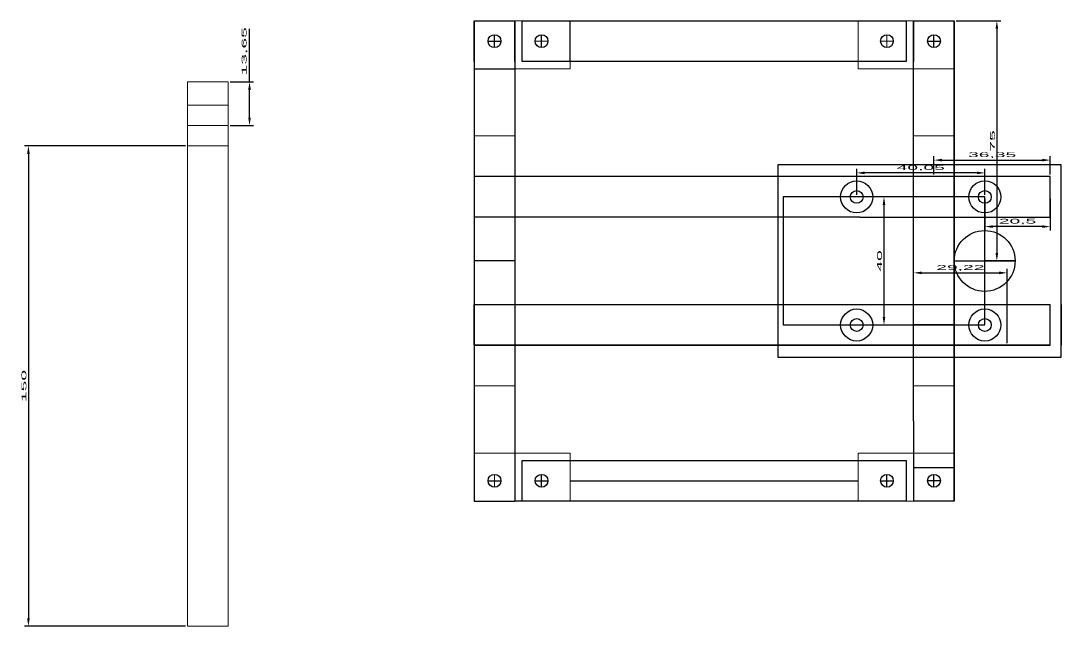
# Model space of a CAD drawing. Header units: millimetres. Extents: x 112843 to 136459, y 32134 to 44124.
# Drawn here: x 120709.1 to 121034.2, y 32344.7 to 32533.8 of the extents above; entities that cross this region are included whole.
import ezdxf

# ---------------------------------------------------------------- set-up
doc = ezdxf.new("R2010")
doc.units = ezdxf.units.MM
doc.layers.add('blue', color=2, linetype='Continuous', lineweight=25)
doc.layers.add('RED', color=1, linetype='Continuous', lineweight=5)
doc.layers.add('green', color=3, linetype='Continuous')
doc.styles.get("Standard").update_dxf_attribs({"font": '', "width": 3, "height": 1.5})
doc.styles.get('Standard').set_extended_font_data('Bahnschrift')
doc.dimstyles.new('ISO-25', dxfattribs={"dimtxt": 2.5, "dimasz": 2.5, "dimexe": 1.25, "dimexo": 0.625, "dimtad": 1, "dimtxsty": 'Standard', "dimcen": 2.5, "dimadec": 0, "dimazin": 0, "dimtfac": 1, "dimtmove": 0, "dimatfit": 3, "dimfxl": 1, "dimarcsym": 0})

# ---------------------------------------------------------------- blocks, each defined once
blk = doc.blocks.new('*D19')
at = {"layer": 'Defpoints', "color": 0, "transparency": 16777216}
for p in [(121000.77, 32533.81), (121000.77, 32458.81), (121014.06, 32458.81)]:
    blk.add_point(p, dxfattribs=at)
at = {"layer": 'green', "color": 0, "lineweight": -2, "transparency": 16777216}
for p, q in [((121001.39, 32533.81), (121015.31, 32533.81)), ((121014.06, 32531.31), (121014.06, 32461.31)), ((121001.39, 32458.81), (121015.31, 32458.81))]:
    blk.add_line(p, q, dxfattribs=at)
at = {"layer": 'green', "color": 0, "transparency": 16777216}
for points in [[(121013.65, 32531.31), (121014.48, 32531.31), (121014.06, 32533.81)], [(121013.65, 32461.31), (121014.48, 32461.31), (121014.06, 32458.81)]]:
    blk.add_solid(points, dxfattribs=at)
at = {"layer": 'green', "color": 0, "transparency": 16777216, "insert": (121012.68, 32496.31), "char_height": 1.5, "attachment_point": 5, "rotation": 90}
blk.add_mtext('75', dxfattribs=at)
blk = doc.blocks.new('*D20')
at = {"layer": 'Defpoints', "color": 0, "transparency": 16777216}
for p in [(120988.07, 32478.81), (120978.8, 32438.81), (120988.07, 32438.81)]:
    blk.add_point(p, dxfattribs=at)
at = {"layer": 'green', "color": 0, "lineweight": -2, "transparency": 16777216}
for p, q in [((120987.44, 32478.81), (120977.55, 32478.81)), ((120978.8, 32476.31), (120978.8, 32441.31)), ((120987.44, 32438.81), (120977.55, 32438.81))]:
    blk.add_line(p, q, dxfattribs=at)
at = {"layer": 'green', "color": 0, "transparency": 16777216}
for points in [[(120978.38, 32476.31), (120979.21, 32476.31), (120978.8, 32478.81)], [(120978.38, 32441.31), (120979.21, 32441.31), (120978.8, 32438.81)]]:
    blk.add_solid(points, dxfattribs=at)
at = {"layer": 'green', "color": 0, "transparency": 16777216, "insert": (120977.41, 32458.81), "char_height": 1.5, "attachment_point": 5, "rotation": 90}
blk.add_mtext('40', dxfattribs=at)
blk = doc.blocks.new('*D21')
at = {"layer": 'Defpoints', "color": 0, "transparency": 16777216}
for p in [(120761.16, 32494.75), (120711.49, 32344.75), (120761.16, 32344.75)]:
    blk.add_point(p, dxfattribs=at)
at = {"layer": 'RED', "color": 0, "lineweight": -2, "transparency": 16777216}
for p, q in [((120760.54, 32494.75), (120710.24, 32494.75)), ((120711.49, 32492.25), (120711.49, 32347.25)), ((120760.54, 32344.75), (120710.24, 32344.75))]:
    blk.add_line(p, q, dxfattribs=at)
at = {"layer": 'RED', "color": 0, "transparency": 16777216}
for points in [[(120711.07, 32492.25), (120711.91, 32492.25), (120711.49, 32494.75)], [(120711.07, 32347.25), (120711.91, 32347.25), (120711.49, 32344.75)]]:
    blk.add_solid(points, dxfattribs=at)
at = {"layer": 'RED', "color": 0, "transparency": 16777216, "insert": (120710.1, 32419.75), "char_height": 1.5, "attachment_point": 5, "rotation": 90}
blk.add_mtext('150', dxfattribs=at)
blk = doc.blocks.new('*D22')
at = {"layer": 'Defpoints', "color": 0, "transparency": 16777216}
for p in [(120773.86, 32514.75), (120780.57, 32514.75), (120773.86, 32501.1)]:
    blk.add_point(p, dxfattribs=at)
at = {"layer": 'RED', "color": 0, "lineweight": -2, "transparency": 16777216}
for p, q in [((120780.57, 32514.75), (120780.57, 32531.36)), ((120774.49, 32514.75), (120781.82, 32514.75)), ((120780.57, 32503.6), (120780.57, 32512.25)), ((120774.49, 32501.1), (120781.82, 32501.1))]:
    blk.add_line(p, q, dxfattribs=at)
at = {"layer": 'RED', "color": 0, "transparency": 16777216}
for points in [[(120780.16, 32512.25), (120780.99, 32512.25), (120780.57, 32514.75)], [(120780.16, 32503.6), (120780.99, 32503.6), (120780.57, 32501.1)]]:
    blk.add_solid(points, dxfattribs=at)
at = {"layer": 'RED', "color": 0, "transparency": 16777216, "insert": (120779.02, 32524.3), "char_height": 1.5, "attachment_point": 5, "rotation": 90}
blk.add_mtext('13,65', dxfattribs=at)
blk = doc.blocks.new('*D23')
at = {"layer": 'Defpoints', "color": 0, "transparency": 16777216}
for p in [(121010.27, 32478.81), (121030.77, 32478.81), (121010.27, 32469.55)]:
    blk.add_point(p, dxfattribs=at)
at = {"layer": 'RED', "color": 0, "lineweight": -2, "transparency": 16777216}
for p, q in [((121010.27, 32478.19), (121010.27, 32468.3)), ((121030.77, 32478.19), (121030.77, 32468.3)), ((121028.27, 32469.55), (121012.77, 32469.55))]:
    blk.add_line(p, q, dxfattribs=at)
at = {"layer": 'RED', "color": 0, "transparency": 16777216}
for points in [[(121012.77, 32469.96), (121012.77, 32469.13), (121010.27, 32469.55)], [(121028.27, 32469.96), (121028.27, 32469.13), (121030.77, 32469.55)]]:
    blk.add_solid(points, dxfattribs=at)
at = {"layer": 'RED', "color": 0, "transparency": 16777216, "insert": (121020.52, 32471.1), "char_height": 1.5, "attachment_point": 5}
blk.add_mtext('20,5', dxfattribs=at)
blk = doc.blocks.new('*D24')
at = {"layer": 'Defpoints', "color": 0, "transparency": 16777216}
for p in [(121030.77, 32490.31), (120994.42, 32485.16), (121030.77, 32485.16)]:
    blk.add_point(p, dxfattribs=at)
at = {"layer": 'RED', "color": 0, "lineweight": -2, "transparency": 16777216}
for p, q in [((120994.42, 32485.79), (120994.42, 32491.56)), ((120996.92, 32490.31), (121028.27, 32490.31)), ((121030.77, 32485.79), (121030.77, 32491.56))]:
    blk.add_line(p, q, dxfattribs=at)
at = {"layer": 'RED', "color": 0, "transparency": 16777216}
for points in [[(120996.92, 32490.73), (120996.92, 32489.9), (120994.42, 32490.31)], [(121028.27, 32490.73), (121028.27, 32489.9), (121030.77, 32490.31)]]:
    blk.add_solid(points, dxfattribs=at)
at = {"layer": 'RED', "color": 0, "transparency": 16777216, "insert": (121012.59, 32491.87), "char_height": 1.5, "attachment_point": 5}
blk.add_mtext('36,35', dxfattribs=at)
blk = doc.blocks.new('*D25')
at = {"layer": 'Defpoints', "color": 0, "transparency": 16777216}
for p in [(120970.27, 32486.32), (120970.27, 32478.81), (121010.31, 32478.81)]:
    blk.add_point(p, dxfattribs=at)
at = {"layer": 'RED', "color": 0, "lineweight": -2, "transparency": 16777216}
for p, q in [((120970.27, 32479.44), (120970.27, 32487.57)), ((121007.81, 32486.32), (120972.77, 32486.32)), ((121010.31, 32479.44), (121010.31, 32487.57))]:
    blk.add_line(p, q, dxfattribs=at)
at = {"layer": 'RED', "color": 0, "transparency": 16777216}
for points in [[(120972.77, 32486.74), (120972.77, 32485.9), (120970.27, 32486.32)], [(121007.81, 32486.74), (121007.81, 32485.9), (121010.31, 32486.32)]]:
    blk.add_solid(points, dxfattribs=at)
at = {"layer": 'RED', "color": 0, "transparency": 16777216, "insert": (120990.29, 32487.87), "char_height": 1.5, "attachment_point": 5}
blk.add_mtext('40,05', dxfattribs=at)
blk = doc.blocks.new('*D26')
at = {"layer": 'Defpoints', "color": 0, "transparency": 16777216}
for p in [(121017.28, 32455.1), (120988.07, 32432.46), (121017.28, 32432.46)]:
    blk.add_point(p, dxfattribs=at)
at = {"layer": 'RED', "color": 0, "lineweight": -2, "transparency": 16777216}
for p, q in [((120988.07, 32433.09), (120988.07, 32456.35)), ((120990.57, 32455.1), (121014.78, 32455.1)), ((121017.28, 32433.09), (121017.28, 32456.35))]:
    blk.add_line(p, q, dxfattribs=at)
at = {"layer": 'RED', "color": 0, "transparency": 16777216}
for points in [[(120990.57, 32455.51), (120990.57, 32454.68), (120988.07, 32455.1)], [(121014.78, 32455.51), (121014.78, 32454.68), (121017.28, 32455.1)]]:
    blk.add_solid(points, dxfattribs=at)
at = {"layer": 'RED', "color": 0, "transparency": 16777216, "insert": (121002.67, 32456.65), "char_height": 1.5, "attachment_point": 5}
blk.add_mtext('29,22', dxfattribs=at)

msp = doc.modelspace()

# ---------------------------------------------------------------- linework, layer by layer
at = {"layer": 'blue'}
for p, q in [((120979.716, 32388.164), (120979.716, 32392.164)), ((120994.416, 32388.164), (120994.416, 32392.164)), ((120977.716, 32390.164), (120981.716, 32390.164)), ((120996.416, 32390.164), (120992.416, 32390.164))]:
    msp.add_line(p, q, dxfattribs=at)
for centre in [(120979.716, 32390.164), (120994.416, 32390.164)]:
    msp.add_circle(centre, 2, dxfattribs=at)
at = {"layer": 'green'}
for p, q in [((120850.766, 32533.814), (120850.766, 32408.814)), ((120850.766, 32533.814), (120863.466, 32533.814)), ((120850.766, 32521.114), (120850.766, 32533.814)), ((120850.766, 32533.814), (120863.466, 32533.814)), ((120863.466, 32533.814), (120863.466, 32408.814)), ((120863.466, 32521.114), (120863.466, 32533.814)), ((120865.766, 32533.814), (120985.766, 32533.814)), ((120865.766, 32521.114), (120865.766, 32533.814)), ((120865.766, 32533.814), (120873.816, 32533.814)), ((120880.766, 32521.114), (120880.766, 32533.814)), ((120985.766, 32533.814), (120985.766, 32521.114)), ((120988.066, 32408.814), (120988.066, 32533.814)), ((120988.066, 32533.814), (120988.066, 32521.114)), ((120988.066, 32533.814), (121000.766, 32533.814)), ((121000.766, 32533.814), (121000.766, 32408.814)), ((121000.766, 32533.814), (121000.766, 32458.814)), ((121000.766, 32458.814), (121000.766, 32533.814)), ((120857.116, 32525.464), (120857.116, 32529.464)), ((120871.816, 32525.464), (120871.816, 32529.464)), ((120994.416, 32525.464), (120994.416, 32529.464)), ((120855.116, 32527.464), (120859.116, 32527.464)), ((120992.416, 32527.464), (120996.416, 32527.464)), ((120850.766, 32518.814), (120863.466, 32518.814)), ((120985.766, 32521.114), (120865.766, 32521.114)), ((120873.816, 32521.114), (120865.766, 32521.114)), ((120985.766, 32521.114), (120977.716, 32521.114)), ((121034.166, 32488.814), (120945.666, 32488.814)), ((120945.666, 32488.814), (120945.666, 32428.814)), ((121034.166, 32458.814), (121034.166, 32488.814)), ((121030.766, 32485.164), (120850.766, 32485.164)), ((121030.766, 32472.464), (121030.766, 32485.164)), ((121034.166, 32472.464), (121034.166, 32485.164)), ((121010.266, 32478.814), (120947.266, 32478.814)), ((120947.266, 32478.814), (120947.266, 32438.814)), ((121010.266, 32478.814), (120971.266, 32478.814)), ((121000.766, 32478.814), (120988.066, 32478.814)), ((121010.266, 32458.814), (121010.266, 32478.814)), ((120971.266, 32472.464), (120850.766, 32472.464)), ((120971.266, 32472.464), (121030.766, 32472.464)), ((120863.466, 32458.814), (120850.766, 32458.814)), ((121000.766, 32383.814), (121000.766, 32458.814)), ((121000.766, 32458.814), (121010.266, 32458.814)), ((121010.266, 32458.814), (121019.766, 32458.814)), ((121019.766, 32458.814), (121010.266, 32458.814)), ((121010.312, 32438.814), (121010.312, 32458.814)), ((121034.166, 32428.814), (121034.166, 32458.814)), ((120850.766, 32432.464), (120850.766, 32445.164)), ((120850.766, 32445.164), (121030.766, 32445.164)), ((121030.766, 32432.464), (121030.766, 32445.164)), ((121034.166, 32445.164), (121034.166, 32432.464)), ((120947.266, 32438.814), (121010.312, 32438.814)), ((121000.766, 32438.814), (120988.066, 32438.814)), ((120971.266, 32432.464), (120850.766, 32432.464)), ((120850.766, 32432.464), (121030.766, 32432.464)), ((121030.766, 32432.464), (120971.266, 32432.464)), ((120945.666, 32428.814), (121034.166, 32428.814)), ((120850.766, 32408.814), (120850.766, 32383.814)), ((120863.466, 32408.814), (120863.466, 32383.814)), ((120988.066, 32408.814), (120988.066, 32383.814)), ((121000.766, 32408.814), (121000.766, 32383.814)), ((120865.766, 32383.814), (120865.766, 32396.514)), ((120865.766, 32396.514), (120985.766, 32396.514)), ((120871.816, 32396.497), (120871.816, 32396.514)), ((120985.766, 32396.514), (120985.766, 32383.814)), ((120871.816, 32388.164), (120871.816, 32392.164)), ((121000.766, 32394.164), (120988.066, 32394.164)), ((120855.116, 32390.164), (120859.116, 32390.164)), ((120869.816, 32390.164), (120873.816, 32390.164)), ((120880.766, 32390.164), (120970.766, 32390.164)), ((120850.766, 32383.814), (120863.466, 32383.814)), ((120850.766, 32383.814), (120857.116, 32383.814)), ((120985.766, 32383.814), (120863.466, 32383.814)), ((121000.766, 32383.814), (120988.066, 32383.814))]:
    msp.add_line(p, q, dxfattribs=at)
for centre, radius in [((120857.116, 32527.464), 2), ((120871.816, 32527.464), 2), ((120979.716, 32527.464), 2), ((120994.416, 32527.464), 2), ((120970.266, 32478.814), 5), ((121010.312, 32478.814), 5), ((120970.266, 32478.814), 2), ((121010.312, 32478.814), 2), ((121010.266, 32458.814), 9.5), ((120970.266, 32438.814), 5), ((121010.312, 32438.814), 5), ((120970.266, 32438.814), 2), ((121010.312, 32438.814), 2), ((120857.116, 32390.164), 2), ((120871.816, 32390.164), 2)]:
    msp.add_circle(centre, radius, dxfattribs=at)
at = {"layer": 'RED'}
for p, q in [((120850.766, 32521.114), (120850.766, 32533.814)), ((120850.766, 32533.814), (120863.466, 32533.814)), ((120880.766, 32533.814), (120850.766, 32533.814)), ((120850.766, 32533.814), (120850.766, 32518.814)), ((120865.766, 32533.814), (120873.816, 32533.814)), ((120880.766, 32518.814), (120880.766, 32533.814)), ((121000.766, 32533.814), (120970.766, 32533.814)), ((120970.766, 32533.814), (120970.766, 32518.814)), ((121000.766, 32518.814), (121000.766, 32533.814)), ((120979.716, 32529.464), (120979.716, 32525.464)), ((120869.816, 32527.464), (120873.816, 32527.464)), ((120873.816, 32527.464), (120873.816, 32527.464)), ((120977.716, 32527.464), (120981.716, 32527.464)), ((120850.766, 32518.814), (120880.766, 32518.814)), ((120873.816, 32521.114), (120865.766, 32521.114)), ((120970.766, 32518.814), (121000.766, 32518.814)), ((120985.766, 32521.114), (120977.716, 32521.114)), ((120761.164, 32514.749), (120773.864, 32514.749)), ((120761.164, 32344.749), (120761.164, 32514.749)), ((120761.164, 32514.749), (120761.164, 32512.749)), ((120761.164, 32514.749), (120761.164, 32494.749)), ((120773.864, 32514.749), (120773.864, 32344.749)), ((120773.864, 32507.449), (120761.164, 32507.449)), ((120773.864, 32494.749), (120773.864, 32507.449)), ((120773.864, 32501.099), (120761.164, 32501.099)), ((120863.466, 32497.864), (120850.766, 32497.864)), ((120850.766, 32497.864), (120850.766, 32485.164)), ((120863.466, 32485.164), (120863.466, 32497.864)), ((121000.766, 32497.864), (120988.066, 32497.864)), ((120988.066, 32497.864), (120988.066, 32485.164)), ((121000.766, 32485.164), (121000.766, 32497.864)), ((120761.164, 32494.749), (120773.864, 32494.749)), ((120850.766, 32485.164), (120863.466, 32485.164)), ((120988.066, 32485.164), (121000.766, 32485.164)), ((120850.766, 32432.464), (120863.466, 32432.464)), ((120850.766, 32419.764), (120850.766, 32432.464)), ((120863.466, 32432.464), (120863.466, 32419.764)), ((120988.066, 32432.464), (121000.766, 32432.464)), ((120988.066, 32419.764), (120988.066, 32432.464)), ((121000.766, 32432.464), (121000.766, 32419.764)), ((120863.466, 32419.764), (120850.766, 32419.764)), ((121000.766, 32419.764), (120988.066, 32419.764)), ((120880.766, 32398.814), (120850.766, 32398.814)), ((120850.766, 32398.814), (120850.766, 32383.814)), ((120880.766, 32383.814), (120880.766, 32398.814)), ((120970.766, 32383.814), (120970.766, 32398.814)), ((120970.766, 32398.814), (121000.766, 32398.814)), ((121000.766, 32398.814), (121000.766, 32383.814)), ((120850.766, 32396.314), (120850.766, 32383.814)), ((120857.116, 32392.164), (120857.116, 32388.164)), ((120850.766, 32383.814), (120873.816, 32383.814)), ((120850.766, 32383.814), (120863.466, 32383.814)), ((120863.466, 32383.814), (120865.466, 32383.814)), ((120865.766, 32383.814), (120880.766, 32383.814)), ((121000.766, 32383.814), (120970.766, 32383.814)), ((120773.864, 32344.749), (120761.164, 32344.749))]:
    msp.add_line(p, q, dxfattribs=at)

# ---------------------------------------------------------------- dimensions: what is measured, and where the dimension line sits
at = {"layer": 'green'}
for base, p1, p2, picture, middle in [((121014.062, 32458.814), (121000.766, 32533.814), (121000.766, 32458.814), '*D19', (121012.68, 32496.314)), ((120978.797, 32438.814), (120988.066, 32478.814), (120988.066, 32438.814), '*D20', (120977.405, 32458.814))]:
    dim = msp.add_linear_dim(base=base, p1=p1, p2=p2, angle=90, dimstyle='ISO-25', dxfattribs=at)
    dim.commit()
    dim.dimension.update_dxf_attribs({"geometry": picture, "text_midpoint": middle})
at = {"layer": 'RED'}
for base, p1, p2, picture, middle in [((120780.572, 32514.749), (120773.864, 32501.099), (120773.864, 32514.749), '*D22', (120779.018, 32524.302)), ((120711.49, 32344.749), (120761.164, 32494.749), (120761.164, 32344.749), '*D21', (120710.098, 32419.749))]:
    dim = msp.add_linear_dim(base=base, p1=p1, p2=p2, angle=90, dimstyle='ISO-25', dxfattribs=at)
    dim.commit()
    dim.dimension.update_dxf_attribs({"geometry": picture, "text_midpoint": middle})
for base, p1, p2, picture, middle in [((121030.766, 32490.312), (120994.416, 32485.164), (121030.766, 32485.164), '*D24', (121012.591, 32491.866)), ((120970.266, 32486.319), (121010.312, 32478.814), (120970.266, 32478.814), '*D25', (120990.289, 32487.874)), ((121010.266, 32469.548), (121030.766, 32478.814), (121010.266, 32478.814), '*D23', (121020.516, 32471.103)), ((121017.283, 32455.098), (120988.066, 32432.464), (121017.283, 32432.464), '*D26', (121002.675, 32456.652))]:
    dim = msp.add_linear_dim(base=base, p1=p1, p2=p2, dimstyle='ISO-25', dxfattribs=at)
    dim.commit()
    dim.dimension.update_dxf_attribs({"geometry": picture, "text_midpoint": middle})

doc.saveas('drawing.dxf')
